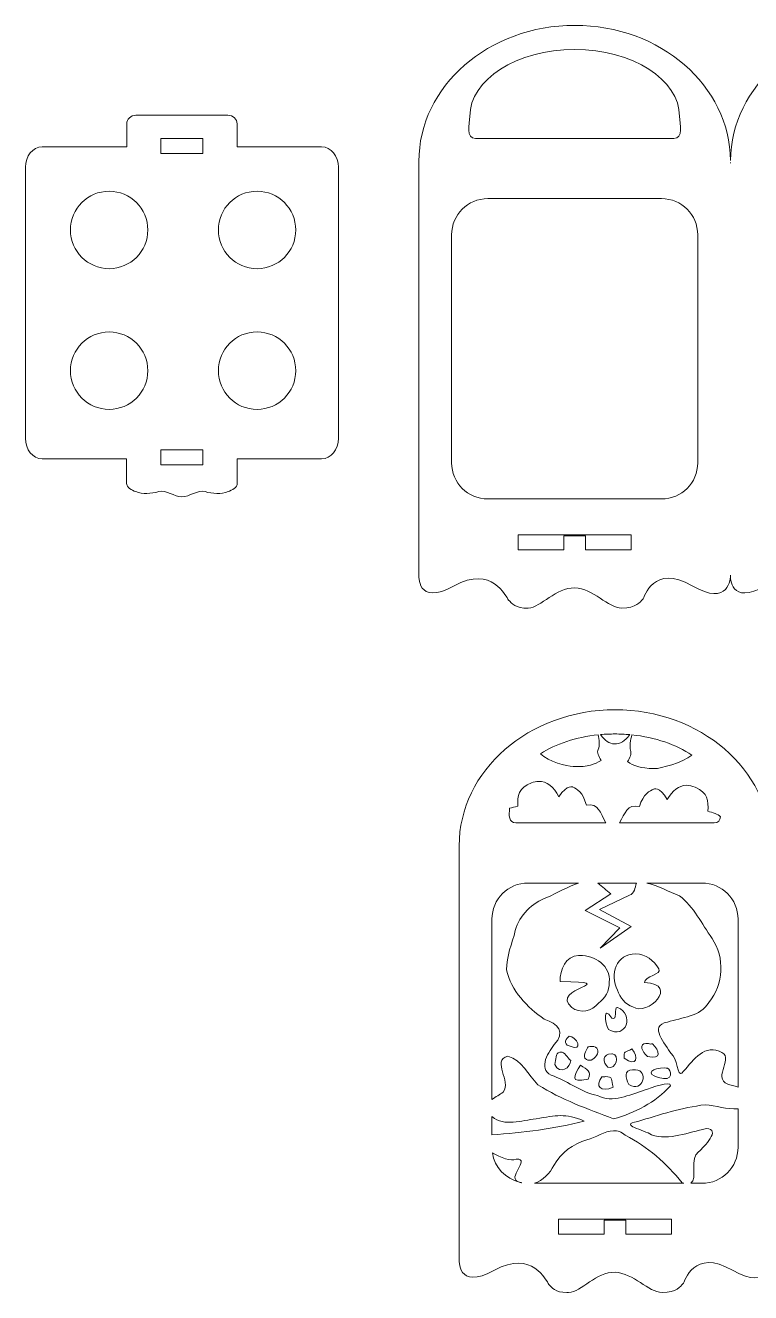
# Model space of a CAD drawing. Header units: millimetres. Extents: x -291 to 198, y -273 to 87.
# Drawn here: x -291.4 to -85, y -273.3 to 87.3 of the extents above; entities that cross this region are included whole.
import ezdxf

# ---------------------------------------------------------------- set-up
doc = ezdxf.new("R2010")
doc.units = ezdxf.units.MM
doc.header["$MEASUREMENT"] = 0
doc.layers.add('layer 1', color=7, linetype='Continuous')

msp = doc.modelspace()

# ---------------------------------------------------------------- linework, layer by layer
at = {"layer": 'layer 1', "lineweight": 9}
for points, knots in [([(-135.1016, 87.2746), (-159.5879, 87.2746), (-179.4373, 69.9472), (-179.4373, 48.5653), (-179.4373, 48.5653), (-179.4373, 48.0968), (-179.4288, 47.6283), (-179.4112, 47.1641), (-179.4112, 47.1641), (-179.4112, 47.1641), (-179.4112, -68.988), (-179.4112, -68.988), (-179.4112, -68.988), (-179.4112, -68.988), (-180.206, -78.1479), (-169.4011, -72.2071), (-169.4011, -72.2071), (-158.5945, -66.2681), (-154.6698, -75.301), (-153.905, -76.238), (-153.905, -76.238), (-153.1388, -77.1749), (-151.8832, -78.6869), (-148.2948, -78.531), (-148.2948, -78.531), (-144.7067, -78.3754), (-140.4293, -72.6248), (-135.1016, -72.7984), (-135.1016, -72.7984), (-129.774, -72.9719), (-125.698, -78.5049), (-121.6601, -78.5229), (-121.6601, -78.5229), (-117.6225, -78.5409), (-116.4125, -76.7562), (-115.7951, -76.0975), (-115.7951, -76.0975), (-115.1792, -75.4389), (-112.8381, -65.8296), (-101.684, -72.2071), (-101.684, -72.2071), (-91.0263, -78.3024), (-90.7839, -69.8964), (-90.7839, -69.1302), (-90.7839, -69.1302), (-90.7687, -69.1302), (-90.7631, -69.1302), (-90.7479, -69.1302), (-90.7479, -69.1302), (-90.7934, -69.8922), (-91.0428, -77.871), (-80.7378, -72.2071), (-80.7378, -72.2071), (-69.933, -66.2681), (-66.0083, -75.301), (-65.2435, -76.238), (-65.2435, -76.238), (-64.4773, -77.1749), (-63.2217, -78.6869), (-59.6333, -78.531), (-59.6333, -78.531), (-56.0448, -78.3754), (-51.7674, -72.6248), (-46.4401, -72.7984), (-46.4401, -72.7984), (-41.1124, -72.9719), (-37.0364, -78.5049), (-32.9985, -78.5229), (-32.9985, -78.5229), (-28.961, -78.5409), (-27.751, -76.7562), (-27.1336, -76.0975), (-27.1336, -76.0975), (-26.5177, -75.4389), (-24.1763, -65.8296), (-13.0225, -72.2071), (-13.0225, -72.2071), (-2.3647, -78.3024), (-2.1224, -69.8964), (-2.1224, -69.1302), (-2.1224, -69.1302), (-2.1058, -69.1302), (-2.092, -69.1302), (-2.0783, -69.1302), (-2.0783, -69.1302), (-2.11, -69.5807), (-2.5909, -78.0544), (7.9318, -72.2692), (7.9318, -72.2692), (18.7384, -66.3298), (22.6631, -75.3631), (23.4279, -76.3), (23.4279, -76.3), (24.1927, -77.237), (25.4483, -78.7487), (29.0364, -78.5931), (29.0364, -78.5931), (32.6248, -78.4375), (36.9037, -72.6869), (42.2313, -72.8605), (42.2313, -72.8605), (47.5586, -73.034), (51.6336, -78.567), (55.6711, -78.585), (55.6711, -78.585), (59.709, -78.6012), (60.9201, -76.8183), (61.536, -76.1596), (61.536, -76.1596), (62.1534, -75.5006), (64.4948, -65.8917), (75.6471, -72.2692), (75.6471, -72.2692), (86.4912, -78.4703), (86.5529, -69.6371), (86.549, -69.1383), (86.549, -69.1383), (86.5628, -69.1383), (86.5614, -69.1383), (86.5751, -69.1383), (86.5751, -69.1383), (86.5367, -69.7267), (86.1564, -77.9853), (96.5852, -72.2512), (96.5852, -72.2512), (107.3918, -66.3122), (111.3151, -75.3451), (112.0813, -76.282), (112.0813, -76.282), (112.8461, -77.219), (114.1013, -78.731), (117.6898, -78.5751), (117.6898, -78.5751), (121.2782, -78.4195), (125.5571, -72.6689), (130.8847, -72.8425), (130.8847, -72.8425), (136.212, -73.016), (140.287, -78.549), (144.3245, -78.567), (144.3245, -78.567), (148.3624, -78.585), (149.5735, -76.8003), (150.1894, -76.1416), (150.1894, -76.1416), (150.8068, -75.483), (153.1468, -65.8737), (164.3005, -72.2512), (164.3005, -72.2512), (175.4543, -78.6301), (175.2024, -69.0321), (175.2024, -69.0321), (175.2024, -69.0321), (175.2024, -69.0321), (175.2024, -68.3184), (175.2024, -68.3184), (175.2024, -68.3184), (186.4913, -62.1159), (175.4229, -68.299), (186.8342, -62.0044), (186.8342, -62.0044), (186.8342, -62.0044), (186.8342, 41.4657), (186.8342, 41.4657), (186.8342, 41.4657), (175.1375, 47.8668), (186.8261, 41.2963), (175.2106, 47.8859), (175.2106, 47.8859), (175.2162, 48.0982), (175.2187, 48.3106), (175.2187, 48.5212), (175.2187, 48.5212), (175.2187, 69.9031), (155.3696, 87.2305), (130.8847, 87.2305), (130.8847, 87.2305), (106.5843, 87.2305), (86.8563, 70.1634), (86.5571, 49.0063), (86.5571, 49.0063), (86.2485, 70.155), (66.5247, 87.2125), (42.2313, 87.2125), (42.2313, 87.2125), (17.7683, 87.2125), (-2.0659, 69.9182), (-2.1044, 48.5653), (-2.1044, 48.5653), (-2.1044, 69.9472), (-21.9538, 87.2746), (-46.4401, 87.2746), (-46.4401, 87.2746), (-70.8311, 87.2746), (-90.6227, 70.0795), (-90.7758, 48.8119), (-90.7758, 48.8119), (-90.9285, 70.0795), (-110.7102, 87.2746), (-135.1016, 87.2746)], [0, 0, 0, 0, 0.01960784, 0.01960784, 0.01960784, 0.01960784, 0.03921569, 0.03921569, 0.03921569, 0.03921569, 0.05882353, 0.05882353, 0.05882353, 0.05882353, 0.07843137, 0.07843137, 0.07843137, 0.07843137, 0.09803922, 0.09803922, 0.09803922, 0.09803922, 0.11764706, 0.11764706, 0.11764706, 0.11764706, 0.1372549, 0.1372549, 0.1372549, 0.1372549, 0.15686275, 0.15686275, 0.15686275, 0.15686275, 0.17647059, 0.17647059, 0.17647059, 0.17647059, 0.19607843, 0.19607843, 0.19607843, 0.19607843, 0.21568627, 0.21568627, 0.21568627, 0.21568627, 0.23529412, 0.23529412, 0.23529412, 0.23529412, 0.25490196, 0.25490196, 0.25490196, 0.25490196, 0.2745098, 0.2745098, 0.2745098, 0.2745098, 0.29411765, 0.29411765, 0.29411765, 0.29411765, 0.31372549, 0.31372549, 0.31372549, 0.31372549, 0.33333333, 0.33333333, 0.33333333, 0.33333333, 0.35294118, 0.35294118, 0.35294118, 0.35294118, 0.37254902, 0.37254902, 0.37254902, 0.37254902, 0.39215686, 0.39215686, 0.39215686, 0.39215686, 0.41176471, 0.41176471, 0.41176471, 0.41176471, 0.43137255, 0.43137255, 0.43137255, 0.43137255, 0.45098039, 0.45098039, 0.45098039, 0.45098039, 0.47058824, 0.47058824, 0.47058824, 0.47058824, 0.49019608, 0.49019608, 0.49019608, 0.49019608, 0.50980392, 0.50980392, 0.50980392, 0.50980392, 0.52941176, 0.52941176, 0.52941176, 0.52941176, 0.54901961, 0.54901961, 0.54901961, 0.54901961, 0.56862745, 0.56862745, 0.56862745, 0.56862745, 0.58823529, 0.58823529, 0.58823529, 0.58823529, 0.60784314, 0.60784314, 0.60784314, 0.60784314, 0.62745098, 0.62745098, 0.62745098, 0.62745098, 0.64705882, 0.64705882, 0.64705882, 0.64705882, 0.66666667, 0.66666667, 0.66666667, 0.66666667, 0.68627451, 0.68627451, 0.68627451, 0.68627451, 0.70588235, 0.70588235, 0.70588235, 0.70588235, 0.7254902, 0.7254902, 0.7254902, 0.7254902, 0.74509804, 0.74509804, 0.74509804, 0.74509804, 0.76470588, 0.76470588, 0.76470588, 0.76470588, 0.78431373, 0.78431373, 0.78431373, 0.78431373, 0.80392157, 0.80392157, 0.80392157, 0.80392157, 0.82352941, 0.82352941, 0.82352941, 0.82352941, 0.84313725, 0.84313725, 0.84313725, 0.84313725, 0.8627451, 0.8627451, 0.8627451, 0.8627451, 0.88235294, 0.88235294, 0.88235294, 0.88235294, 0.90196078, 0.90196078, 0.90196078, 0.90196078, 0.92156863, 0.92156863, 0.92156863, 0.92156863, 0.94117647, 0.94117647, 0.94117647, 0.94117647, 0.96078431, 0.96078431, 0.96078431, 0.96078431, 1, 1, 1, 1]), ([(-135.1016, 80.3855), (-118.6258, 80.3855), (-105.2739, 71.8596), (-105.2739, 61.3454), (-105.2739, 61.3454), (-105.2739, 59.1638), (-104.0339, 55.1097), (-106.9055, 55.1097), (-106.9055, 55.1097), (-106.9055, 55.1097), (-163.3058, 55.1097), (-163.3058, 55.1097), (-163.3058, 55.1097), (-166.1778, 55.1097), (-164.9374, 59.1638), (-164.9374, 61.3454), (-164.9374, 61.3454), (-164.9374, 71.8596), (-151.5774, 80.3855), (-135.1016, 80.3855)], [0, 0, 0, 0, 0.16666667, 0.16666667, 0.16666667, 0.16666667, 0.33333333, 0.33333333, 0.33333333, 0.33333333, 0.5, 0.5, 0.5, 0.5, 0.66666667, 0.66666667, 0.66666667, 0.66666667, 1, 1, 1, 1]), ([(-90.7758, 48.2746), (-90.7744, 48.2097), (-90.7673, 48.1451), (-90.7659, 48.0802), (-90.7659, 48.0802), (-90.7701, 48.0802), (-90.7715, 48.0802), (-90.7758, 48.0802), (-90.7758, 48.0802), (-90.7744, 48.1451), (-90.7758, 48.2097), (-90.7758, 48.2746)], [0, 0, 0, 0, 0.25, 0.25, 0.25, 0.25, 0.5, 0.5, 0.5, 0.5, 1, 1, 1, 1]), ([(-159.8401, 37.964), (-159.8401, 37.964), (-110.3712, 37.964), (-110.3712, 37.964), (-110.3712, 37.964), (-104.6855, 37.964), (-100.1064, 33.3863), (-100.1064, 27.6992), (-100.1064, 27.6992), (-100.1064, 27.6992), (-100.1064, -37.2119), (-100.1064, -37.2119), (-100.1064, -37.2119), (-100.1064, -42.899), (-104.6855, -47.4784), (-110.3712, -47.4784), (-110.3712, -47.4784), (-110.3712, -47.4784), (-159.8401, -47.4784), (-159.8401, -47.4784), (-159.8401, -47.4784), (-165.5273, -47.4784), (-170.1067, -42.899), (-170.1067, -37.2119), (-170.1067, -37.2119), (-170.1067, -37.2119), (-170.1067, 27.6992), (-170.1067, 27.6992), (-170.1067, 27.6992), (-170.1067, 33.3863), (-165.5273, 37.964), (-159.8401, 37.964)], [0, 0, 0, 0, 0.11111111, 0.11111111, 0.11111111, 0.11111111, 0.22222222, 0.22222222, 0.22222222, 0.22222222, 0.33333333, 0.33333333, 0.33333333, 0.33333333, 0.44444444, 0.44444444, 0.44444444, 0.44444444, 0.55555556, 0.55555556, 0.55555556, 0.55555556, 0.66666667, 0.66666667, 0.66666667, 0.66666667, 0.77777778, 0.77777778, 0.77777778, 0.77777778, 1, 1, 1, 1]), ([(-135.278, -57.6829), (-135.278, -57.6829), (-134.9333, -57.6829), (-134.9333, -57.6829), (-134.9333, -57.6829), (-126.1375, -57.6829), (-119.0502, -57.6924), (-119.0502, -57.6991), (-119.0502, -57.6991), (-119.0502, -57.6991), (-119.0502, -61.9243), (-119.0502, -61.9243), (-119.0502, -61.9243), (-119.0502, -61.93), (-125.5036, -61.9409), (-132.0409, -61.9423), (-132.0409, -61.9423), (-132.0409, -61.9423), (-132.0409, -58.0177), (-132.0409, -58.0177), (-132.0409, -58.0177), (-132.0409, -58.0106), (-133.4012, -58.0078), (-135.0935, -58.0078), (-135.0935, -58.0078), (-136.7854, -58.0078), (-138.1443, -58.0106), (-138.1443, -58.0177), (-138.1443, -58.0177), (-138.1443, -58.0177), (-138.1443, -61.9423), (-138.1443, -61.9423), (-138.1443, -61.9423), (-144.7039, -61.9409), (-151.1611, -61.93), (-151.1611, -61.9243), (-151.1611, -61.9243), (-151.1611, -61.9243), (-151.1611, -57.6991), (-151.1611, -57.6991), (-151.1611, -57.6991), (-151.1611, -57.6924), (-144.0756, -57.6829), (-135.278, -57.6829)], [0, 0, 0, 0, 0.08333333, 0.08333333, 0.08333333, 0.08333333, 0.16666667, 0.16666667, 0.16666667, 0.16666667, 0.25, 0.25, 0.25, 0.25, 0.33333333, 0.33333333, 0.33333333, 0.33333333, 0.41666667, 0.41666667, 0.41666667, 0.41666667, 0.5, 0.5, 0.5, 0.5, 0.58333333, 0.58333333, 0.58333333, 0.58333333, 0.66666667, 0.66666667, 0.66666667, 0.66666667, 0.75, 0.75, 0.75, 0.75, 0.83333333, 0.83333333, 0.83333333, 0.83333333, 1, 1, 1, 1]), ([(-34.974, -107.3524), (-59.291, -107.3524), (-79.03, -124.4427), (-79.3016, -145.6189), (-79.3016, -145.6189), (-79.6431, -124.4949), (-99.3546, -107.4667), (-123.6274, -107.4667), (-123.6274, -107.4667), (-148.1137, -107.4667), (-167.9631, -124.7941), (-167.9631, -146.1742), (-167.9631, -146.1742), (-167.9631, -146.1742), (-167.9631, -146.1962), (-167.9631, -146.1962), (-167.9631, -146.1962), (-167.9631, -146.1962), (-167.9631, -146.2182), (-167.9631, -146.2182), (-167.9631, -146.2182), (-167.9631, -146.2182), (-167.9631, -146.2401), (-167.9631, -146.2401), (-167.9631, -146.2401), (-167.9625, -146.687), (-167.9552, -147.1348), (-167.937, -147.5772), (-167.937, -147.5772), (-167.937, -147.5772), (-167.937, -263.7293), (-167.937, -263.7293), (-167.937, -263.7293), (-167.937, -263.7293), (-168.7336, -272.8891), (-157.927, -266.9484), (-157.927, -266.9484), (-147.1203, -261.009), (-143.1957, -270.0419), (-142.4308, -270.9792), (-142.4308, -270.9792), (-141.7045, -271.869), (-140.5355, -273.2768), (-137.3466, -273.2832), (-137.3466, -273.2832), (-137.3466, -273.2832), (-137.2872, -273.2832), (-137.2872, -273.2832), (-137.2872, -273.2832), (-137.1368, -273.2826), (-136.982, -273.2792), (-136.8224, -273.2723), (-136.8224, -273.2723), (-133.2339, -273.1163), (-128.9551, -267.3661), (-123.6274, -267.5396), (-123.6274, -267.5396), (-118.3001, -267.7132), (-114.2252, -273.2462), (-110.1877, -273.2624), (-110.1877, -273.2624), (-106.1498, -273.2804), (-104.9387, -271.496), (-104.3227, -270.837), (-104.3227, -270.837), (-103.7054, -270.1798), (-101.364, -260.5709), (-90.2116, -266.9484), (-90.2116, -266.9484), (-79.0575, -273.3259), (-79.3097, -263.7293), (-79.3097, -263.7293), (-79.3097, -263.7293), (-79.3097, -263.7293), (-79.3097, -263.6051), (-79.3097, -263.6051), (-79.3097, -263.6051), (-79.3097, -263.6051), (-79.2836, -263.615), (-79.2836, -263.615), (-79.2836, -263.615), (-79.2836, -263.615), (-80.0802, -272.7734), (-69.2736, -266.8341), (-69.2736, -266.8341), (-58.4669, -260.8933), (-54.5437, -269.9276), (-53.7774, -270.8649), (-53.7774, -270.8649), (-53.0126, -271.8019), (-51.7574, -273.3135), (-48.169, -273.158), (-48.169, -273.158), (-44.5805, -273.0006), (-40.3017, -267.2514), (-34.974, -267.4253), (-34.974, -267.4253), (-29.6467, -267.5989), (-25.5718, -273.1315), (-21.5343, -273.1481), (-21.5343, -273.1481), (-17.4964, -273.1661), (-16.2853, -271.3814), (-15.6693, -270.7227), (-15.6693, -270.7227), (-15.052, -270.0641), (-12.712, -260.4566), (-1.5582, -266.8341), (-1.5582, -266.8341), (8.201, -272.415), (9.2304, -265.7701), (9.3338, -264.02), (9.3338, -264.02), (9.2996, -265.4078), (9.5832, -272.3187), (19.3538, -266.9484), (19.3538, -266.9484), (30.159, -261.009), (34.0836, -270.0419), (34.8481, -270.9792), (34.8481, -270.9792), (35.5757, -271.869), (36.745, -273.2768), (39.9341, -273.2832), (39.9341, -273.2832), (39.9341, -273.2832), (39.9935, -273.2832), (39.9935, -273.2832), (39.9935, -273.2832), (40.144, -273.2826), (40.2987, -273.2792), (40.4583, -273.2723), (40.4583, -273.2723), (44.0468, -273.1163), (48.3242, -267.3661), (53.6515, -267.5396), (53.6515, -267.5396), (58.9792, -267.7132), (63.0555, -273.2462), (67.0931, -273.2624), (67.0931, -273.2624), (71.1306, -273.2804), (72.3406, -271.496), (72.958, -270.837), (72.958, -270.837), (73.5739, -270.1798), (75.9153, -260.5709), (87.0691, -266.9484), (87.0691, -266.9484), (96.4865, -272.3339), (97.771, -266.3462), (97.9431, -264.3466), (97.9431, -264.3466), (97.9953, -266.2883), (98.8773, -271.937), (107.9532, -266.9484), (107.9532, -266.9484), (118.7598, -261.009), (122.6831, -270.0419), (123.4493, -270.9792), (123.4493, -270.9792), (124.1756, -271.869), (125.3445, -273.2768), (128.5336, -273.2832), (128.5336, -273.2832), (128.5336, -273.2832), (128.593, -273.2832), (128.593, -273.2832), (128.593, -273.2832), (128.7435, -273.2826), (128.8982, -273.2792), (129.0578, -273.2723), (129.0578, -273.2723), (132.6462, -273.1163), (136.9251, -267.3661), (142.2527, -267.5396), (142.2527, -267.5396), (147.58, -267.7132), (151.6549, -273.2462), (155.6925, -273.2624), (155.6925, -273.2624), (159.7304, -273.2804), (160.9415, -271.496), (161.5574, -270.837), (161.5574, -270.837), (162.1748, -270.1798), (164.5148, -260.5709), (175.6685, -266.9484), (175.6685, -266.9484), (186.8223, -273.3259), (186.5704, -263.7293), (186.5704, -263.7293), (186.5704, -263.7293), (186.5704, -263.7293), (186.5704, -263.5448), (186.5704, -263.5448), (186.5704, -263.5448), (186.5704, -263.5448), (197.5407, -255.2446), (197.5407, -255.2446), (197.5407, -255.2446), (197.5407, -255.2446), (197.5407, -153.3719), (197.5407, -153.3719), (197.5407, -153.3719), (197.5407, -153.3719), (186.5785, -146.4568), (186.5785, -146.4568), (186.5785, -146.4568), (186.5785, -146.3633), (186.5866, -146.2694), (186.5866, -146.1742), (186.5866, -146.1742), (186.5866, -124.7941), (166.7376, -107.4667), (142.2527, -107.4667), (142.2527, -107.4667), (118.3009, -107.4667), (98.7933, -124.0473), (97.9512, -144.7811), (97.9512, -144.7811), (97.1109, -124.0473), (77.6034, -107.4667), (53.6515, -107.4667), (53.6515, -107.4667), (29.609, -107.4667), (10.0436, -124.1739), (9.3437, -145.0195), (9.3437, -145.0195), (8.7097, -124.1217), (-10.8874, -107.3524), (-34.974, -107.3524)], [0, 0, 0, 0, 0.01694915, 0.01694915, 0.01694915, 0.01694915, 0.03389831, 0.03389831, 0.03389831, 0.03389831, 0.05084746, 0.05084746, 0.05084746, 0.05084746, 0.06779661, 0.06779661, 0.06779661, 0.06779661, 0.08474576, 0.08474576, 0.08474576, 0.08474576, 0.10169492, 0.10169492, 0.10169492, 0.10169492, 0.11864407, 0.11864407, 0.11864407, 0.11864407, 0.13559322, 0.13559322, 0.13559322, 0.13559322, 0.15254237, 0.15254237, 0.15254237, 0.15254237, 0.16949153, 0.16949153, 0.16949153, 0.16949153, 0.18644068, 0.18644068, 0.18644068, 0.18644068, 0.20338983, 0.20338983, 0.20338983, 0.20338983, 0.22033898, 0.22033898, 0.22033898, 0.22033898, 0.23728814, 0.23728814, 0.23728814, 0.23728814, 0.25423729, 0.25423729, 0.25423729, 0.25423729, 0.27118644, 0.27118644, 0.27118644, 0.27118644, 0.28813559, 0.28813559, 0.28813559, 0.28813559, 0.30508475, 0.30508475, 0.30508475, 0.30508475, 0.3220339, 0.3220339, 0.3220339, 0.3220339, 0.33898305, 0.33898305, 0.33898305, 0.33898305, 0.3559322, 0.3559322, 0.3559322, 0.3559322, 0.37288136, 0.37288136, 0.37288136, 0.37288136, 0.38983051, 0.38983051, 0.38983051, 0.38983051, 0.40677966, 0.40677966, 0.40677966, 0.40677966, 0.42372881, 0.42372881, 0.42372881, 0.42372881, 0.44067797, 0.44067797, 0.44067797, 0.44067797, 0.45762712, 0.45762712, 0.45762712, 0.45762712, 0.47457627, 0.47457627, 0.47457627, 0.47457627, 0.49152542, 0.49152542, 0.49152542, 0.49152542, 0.50847458, 0.50847458, 0.50847458, 0.50847458, 0.52542373, 0.52542373, 0.52542373, 0.52542373, 0.54237288, 0.54237288, 0.54237288, 0.54237288, 0.55932203, 0.55932203, 0.55932203, 0.55932203, 0.57627119, 0.57627119, 0.57627119, 0.57627119, 0.59322034, 0.59322034, 0.59322034, 0.59322034, 0.61016949, 0.61016949, 0.61016949, 0.61016949, 0.62711864, 0.62711864, 0.62711864, 0.62711864, 0.6440678, 0.6440678, 0.6440678, 0.6440678, 0.66101695, 0.66101695, 0.66101695, 0.66101695, 0.6779661, 0.6779661, 0.6779661, 0.6779661, 0.69491525, 0.69491525, 0.69491525, 0.69491525, 0.71186441, 0.71186441, 0.71186441, 0.71186441, 0.72881356, 0.72881356, 0.72881356, 0.72881356, 0.74576271, 0.74576271, 0.74576271, 0.74576271, 0.76271186, 0.76271186, 0.76271186, 0.76271186, 0.77966102, 0.77966102, 0.77966102, 0.77966102, 0.79661017, 0.79661017, 0.79661017, 0.79661017, 0.81355932, 0.81355932, 0.81355932, 0.81355932, 0.83050847, 0.83050847, 0.83050847, 0.83050847, 0.84745763, 0.84745763, 0.84745763, 0.84745763, 0.86440678, 0.86440678, 0.86440678, 0.86440678, 0.88135593, 0.88135593, 0.88135593, 0.88135593, 0.89830508, 0.89830508, 0.89830508, 0.89830508, 0.91525424, 0.91525424, 0.91525424, 0.91525424, 0.93220339, 0.93220339, 0.93220339, 0.93220339, 0.94915254, 0.94915254, 0.94915254, 0.94915254, 0.96610169, 0.96610169, 0.96610169, 0.96610169, 1, 1, 1, 1]), ([(-128.4079, -114.6006), (-128.1201, -115.9235), (-127.8897, -117.657), (-128.4439, -118.7997), (-128.4439, -118.7997), (-128.8157, -119.5684), (-128.324, -120.7618), (-127.5341, -121.8946), (-127.5341, -121.8946), (-129.589, -123.0013), (-131.0908, -123.7894), (-135.5517, -123.6144), (-135.5517, -123.6144), (-137.2948, -123.547), (-142.6196, -122.2502), (-144.8121, -119.9903), (-144.8121, -119.9903), (-140.4673, -117.1942), (-134.7759, -115.2567), (-128.4079, -114.6006)], [0, 0, 0, 0, 0.16666667, 0.16666667, 0.16666667, 0.16666667, 0.33333333, 0.33333333, 0.33333333, 0.33333333, 0.5, 0.5, 0.5, 0.5, 0.66666667, 0.66666667, 0.66666667, 0.66666667, 1, 1, 1, 1]), ([(-123.6274, -114.354), (-122.2054, -114.354), (-120.808, -114.4256), (-119.4382, -114.5484), (-119.4382, -114.5484), (-120.8825, -116.5162), (-122.1186, -117.161), (-123.7696, -117.1681), (-123.7696, -117.1681), (-125.2675, -117.1734), (-126.571, -116.2145), (-127.7465, -114.5403), (-127.7465, -114.5403), (-126.3989, -114.4203), (-125.0262, -114.354), (-123.6274, -114.354)], [0, 0, 0, 0, 0.2, 0.2, 0.2, 0.2, 0.4, 0.4, 0.4, 0.4, 0.6, 0.6, 0.6, 0.6, 1, 1, 1, 1]), ([(-118.8568, -114.6006), (-112.1622, -115.2885), (-106.2104, -117.3914), (-101.7912, -120.4214), (-101.7912, -120.4214), (-104.4575, -122.4679), (-110.7458, -124.236), (-112.4006, -124.2138), (-112.4006, -124.2138), (-116.6999, -124.1573), (-118.2172, -123.3636), (-120.1095, -122.2213), (-120.1095, -122.2213), (-119.3183, -121.1435), (-118.8388, -119.9515), (-119.2096, -119.0022), (-119.2096, -119.0022), (-119.5941, -118.0155), (-119.175, -115.9609), (-118.8568, -114.6006)], [0, 0, 0, 0, 0.16666667, 0.16666667, 0.16666667, 0.16666667, 0.33333333, 0.33333333, 0.33333333, 0.33333333, 0.5, 0.5, 0.5, 0.5, 0.66666667, 0.66666667, 0.66666667, 0.66666667, 1, 1, 1, 1]), ([(-145.3854, -127.8657), (-143.0715, -127.8079), (-141.0293, -129.2934), (-139.6266, -132.2314), (-139.6266, -132.2314), (-137.1032, -128.4817), (-135.5958, -129.4793), (-135.5958, -129.4793), (-135.5958, -129.4793), (-134.5374, -129.9051), (-132.7062, -130.9857), (-131.7854, -134.6306), (-131.7854, -134.6306), (-128.3032, -134.0393), (-127.7962, -136.743), (-126.2733, -139.6316), (-126.2733, -139.6316), (-126.2733, -139.6316), (-151.8317, -139.6316), (-151.8317, -139.6316), (-151.8317, -139.6316), (-153.9099, -139.6316), (-153.8312, -137.5121), (-153.6315, -135.5125), (-153.6315, -135.5125), (-152.9397, -135.2532), (-152.1365, -135.1143), (-151.2683, -134.9474), (-151.2683, -134.9474), (-151.4362, -131.8221), (-151.0379, -129.6737), (-147.3877, -128.2806), (-147.3877, -128.2806), (-146.7055, -128.0199), (-146.0331, -127.8823), (-145.3854, -127.8657)], [0, 0, 0, 0, 0.1, 0.1, 0.1, 0.1, 0.2, 0.2, 0.2, 0.2, 0.3, 0.3, 0.3, 0.3, 0.4, 0.4, 0.4, 0.4, 0.5, 0.5, 0.5, 0.5, 0.6, 0.6, 0.6, 0.6, 0.7, 0.7, 0.7, 0.7, 0.8, 0.8, 0.8, 0.8, 1, 1, 1, 1]), ([(-103.3346, -128.9682), (-102.5147, -128.9449), (-101.6628, -129.1266), (-100.8031, -129.5054), (-100.8031, -129.5054), (-97.2255, -131.0891), (-96.9377, -133.2551), (-97.2573, -136.3684), (-97.2573, -136.3684), (-95.7513, -136.7374), (-94.4337, -137.0185), (-93.6071, -137.982), (-93.6071, -137.982), (-93.7683, -138.9412), (-94.2506, -139.6316), (-95.4313, -139.6316), (-95.4313, -139.6316), (-95.4313, -139.6316), (-122.3927, -139.6316), (-122.3927, -139.6316), (-122.3927, -139.6316), (-120.7721, -136.8616), (-120.1148, -134.2626), (-116.7042, -135.0275), (-116.7042, -135.0275), (-115.6088, -131.4362), (-113.7165, -130.4495), (-112.6391, -130.0787), (-112.6391, -130.0787), (-112.6391, -130.0787), (-111.0872, -129.1569), (-108.7487, -133.0332), (-108.7487, -133.0332), (-107.3295, -130.4026), (-105.4276, -129.0288), (-103.3346, -128.9682)], [0, 0, 0, 0, 0.1, 0.1, 0.1, 0.1, 0.2, 0.2, 0.2, 0.2, 0.3, 0.3, 0.3, 0.3, 0.4, 0.4, 0.4, 0.4, 0.5, 0.5, 0.5, 0.5, 0.6, 0.6, 0.6, 0.6, 0.7, 0.7, 0.7, 0.7, 0.8, 0.8, 0.8, 0.8, 1, 1, 1, 1]), ([(-148.366, -156.7755), (-148.366, -156.7755), (-134.0263, -156.7755), (-134.0263, -156.7755), (-134.0263, -156.7755), (-137.1321, -157.7982), (-140.0425, -159.6087), (-143.0401, -160.8684), (-143.0401, -160.8684), (-147.2568, -162.5152), (-150.8287, -165.8154), (-152.0179, -170.2791), (-152.0179, -170.2791), (-152.8321, -173.9914), (-154.6112, -177.6046), (-154.4775, -181.452), (-154.4775, -181.452), (-153.2237, -187.4051), (-148.6112, -192.1471), (-143.7619, -195.537), (-143.7619, -195.537), (-139.9229, -196.7001), (-137.5607, -199.2535), (-140.9495, -202.7428), (-140.9495, -202.7428), (-142.9477, -205.3954), (-145.8496, -210.2379), (-140.9675, -211.7305), (-140.9675, -211.7305), (-136.7755, -213.4267), (-133.1249, -216.3152), (-128.6104, -217.2688), (-128.6104, -217.2688), (-124.2092, -219.4419), (-119.5472, -217.0522), (-115.3111, -215.6813), (-115.3111, -215.6813), (-113.3888, -215.0844), (-107.66, -212.8534), (-107.8766, -214.4808), (-107.8766, -214.4808), (-112.1844, -219.183), (-117.9488, -222.2447), (-124.0603, -223.8735), (-124.0603, -223.8735), (-131.379, -221.0294), (-138.9292, -218.4495), (-145.5617, -214.1721), (-145.5617, -214.1721), (-148.2573, -211.3527), (-150.156, -207.1663), (-154.1346, -206.006), (-154.1346, -206.006), (-158.835, -207.4612), (-153.0061, -213.0725), (-155.4215, -216.2627), (-155.4215, -216.2627), (-156.3462, -216.9781), (-157.6197, -217.6202), (-158.6325, -218.3451), (-158.6325, -218.3451), (-158.6325, -218.3451), (-158.6325, -167.0421), (-158.6325, -167.0421), (-158.6325, -167.0421), (-158.6325, -161.3549), (-154.0531, -156.7755), (-148.366, -156.7755)], [0, 0, 0, 0, 0.05555556, 0.05555556, 0.05555556, 0.05555556, 0.11111111, 0.11111111, 0.11111111, 0.11111111, 0.16666667, 0.16666667, 0.16666667, 0.16666667, 0.22222222, 0.22222222, 0.22222222, 0.22222222, 0.27777778, 0.27777778, 0.27777778, 0.27777778, 0.33333333, 0.33333333, 0.33333333, 0.33333333, 0.38888889, 0.38888889, 0.38888889, 0.38888889, 0.44444444, 0.44444444, 0.44444444, 0.44444444, 0.5, 0.5, 0.5, 0.5, 0.55555556, 0.55555556, 0.55555556, 0.55555556, 0.61111111, 0.61111111, 0.61111111, 0.61111111, 0.66666667, 0.66666667, 0.66666667, 0.66666667, 0.72222222, 0.72222222, 0.72222222, 0.72222222, 0.77777778, 0.77777778, 0.77777778, 0.77777778, 0.83333333, 0.83333333, 0.83333333, 0.83333333, 0.88888889, 0.88888889, 0.88888889, 0.88888889, 1, 1, 1, 1]), ([(-128.47, -156.7755), (-128.47, -156.7755), (-117.542, -156.7755), (-117.542, -156.7755), (-117.542, -156.7755), (-118.0257, -158.0766), (-117.9625, -159.8542), (-119.5264, -160.1971), (-119.5264, -160.1971), (-119.5264, -160.1971), (-128.0731, -164.2819), (-128.0731, -164.2819), (-128.0731, -164.2819), (-128.0731, -164.2819), (-118.9891, -169.1047), (-118.9891, -169.1047), (-118.9891, -169.1047), (-118.9891, -169.1047), (-127.8347, -175.3323), (-127.8347, -175.3323), (-127.8347, -175.3323), (-127.8347, -175.3323), (-122.2865, -169.4755), (-122.2865, -169.4755), (-122.2865, -169.4755), (-122.2865, -169.4755), (-132.1301, -164.5546), (-132.1301, -164.5546), (-132.1301, -164.5546), (-132.1301, -164.5546), (-124.854, -159.8542), (-124.854, -159.8542), (-124.854, -159.8542), (-126.0598, -158.8287), (-127.2642, -157.8007), (-128.47, -156.7755)], [0, 0, 0, 0, 0.1, 0.1, 0.1, 0.1, 0.2, 0.2, 0.2, 0.2, 0.3, 0.3, 0.3, 0.3, 0.4, 0.4, 0.4, 0.4, 0.5, 0.5, 0.5, 0.5, 0.6, 0.6, 0.6, 0.6, 0.7, 0.7, 0.7, 0.7, 0.8, 0.8, 0.8, 0.8, 1, 1, 1, 1]), ([(-114.5353, -156.7755), (-114.5353, -156.7755), (-98.8988, -156.7755), (-98.8988, -156.7755), (-98.8988, -156.7755), (-93.2113, -156.7755), (-88.6322, -161.3549), (-88.6322, -167.0421), (-88.6322, -167.0421), (-88.6322, -167.0421), (-88.6322, -214.8255), (-88.6322, -214.8255), (-88.6322, -214.8255), (-89.7456, -214.5016), (-90.8096, -214.2494), (-91.5345, -214.0236), (-91.5345, -214.0236), (-96.2706, -212.072), (-88.9575, -206.079), (-94.0382, -204.6471), (-94.0382, -204.6471), (-98.7443, -202.722), (-101.9122, -207.9766), (-104.6215, -210.8828), (-104.6215, -210.8828), (-105.7998, -211.9852), (-105.9212, -206.484), (-107.6903, -205.2743), (-107.6903, -205.2743), (-109.2034, -202.7015), (-114.3035, -197.2748), (-108.7046, -196.3748), (-108.7046, -196.3748), (-104.6134, -194.9295), (-99.392, -194.8713), (-96.9045, -190.7223), (-96.9045, -190.7223), (-92.7125, -185.6274), (-92.342, -177.9891), (-96.0145, -172.5101), (-96.0145, -172.5101), (-98.9302, -168.3731), (-101.2218, -163.5584), (-105.301, -160.4176), (-105.301, -160.4176), (-108.3479, -159.2534), (-111.3367, -157.5626), (-114.5353, -156.7755)], [0, 0, 0, 0, 0.07692308, 0.07692308, 0.07692308, 0.07692308, 0.15384615, 0.15384615, 0.15384615, 0.15384615, 0.23076923, 0.23076923, 0.23076923, 0.23076923, 0.30769231, 0.30769231, 0.30769231, 0.30769231, 0.38461538, 0.38461538, 0.38461538, 0.38461538, 0.46153846, 0.46153846, 0.46153846, 0.46153846, 0.53846154, 0.53846154, 0.53846154, 0.53846154, 0.61538462, 0.61538462, 0.61538462, 0.61538462, 0.69230769, 0.69230769, 0.69230769, 0.69230769, 0.76923077, 0.76923077, 0.76923077, 0.76923077, 0.84615385, 0.84615385, 0.84615385, 0.84615385, 1, 1, 1, 1]), ([(-134.0002, -177.3509), (-133.8802, -177.3456), (-133.7532, -177.3495), (-133.6294, -177.3509), (-133.6294, -177.3509), (-129.4843, -177.3111), (-124.6706, -180.3277), (-125.277, -185.0076), (-125.277, -185.0076), (-125.1571, -187.5155), (-126.4634, -189.5203), (-128.3458, -190.995), (-128.3458, -190.995), (-130.0258, -193.2069), (-133.7313, -194.0239), (-135.9224, -192.1856), (-135.9224, -192.1856), (-142.7173, -186.544), (-120.5752, -185.1067), (-139.2558, -184.7773), (-139.2558, -184.7773), (-139.3359, -181.4908), (-137.6987, -177.5248), (-134.0002, -177.3509)], [0, 0, 0, 0, 0.14285714, 0.14285714, 0.14285714, 0.14285714, 0.28571429, 0.28571429, 0.28571429, 0.28571429, 0.42857143, 0.42857143, 0.42857143, 0.42857143, 0.57142857, 0.57142857, 0.57142857, 0.57142857, 0.71428571, 0.71428571, 0.71428571, 0.71428571, 1, 1, 1, 1]), ([(-117.7283, -176.9459), (-114.8796, -176.9597), (-112.588, -178.7814), (-111.1299, -181.1613), (-111.1299, -181.1613), (-110.164, -182.7407), (-115.3552, -183.3633), (-115.2049, -185.0679), (-115.2049, -185.0679), (-105.0308, -185.5696), (-114.5434, -194.8565), (-118.522, -192.0272), (-118.522, -192.0272), (-120.819, -191.2264), (-122.1528, -189.4046), (-122.9318, -187.2125), (-122.9318, -187.2125), (-125.1793, -182.8066), (-123.3671, -176.881), (-117.7283, -176.9459)], [0, 0, 0, 0, 0.16666667, 0.16666667, 0.16666667, 0.16666667, 0.33333333, 0.33333333, 0.33333333, 0.33333333, 0.5, 0.5, 0.5, 0.5, 0.66666667, 0.66666667, 0.66666667, 0.66666667, 1, 1, 1, 1]), ([(-123.0362, -192.1595), (-123.0073, -192.1609), (-122.9744, -192.1676), (-122.9399, -192.1775), (-122.9399, -192.1775), (-117.9763, -194.0888), (-120.5131, -201.4104), (-125.5155, -198.4132), (-125.5155, -198.4132), (-126.5544, -196.7234), (-127.1111, -191.2017), (-124.5535, -195.2022), (-124.5535, -195.2022), (-122.8171, -196.2055), (-123.9583, -192.1249), (-123.0362, -192.1595)], [0, 0, 0, 0, 0.2, 0.2, 0.2, 0.2, 0.4, 0.4, 0.4, 0.4, 0.6, 0.6, 0.6, 0.6, 1, 1, 1, 1]), ([(-136.6721, -200.3796), (-134.6891, -200.2197), (-132.1908, -205.0592), (-136.628, -203.0875), (-136.628, -203.0875), (-138.5711, -202.722), (-137.4948, -200.7817), (-136.6721, -200.3796)], [0, 0, 0, 0, 0.33333333, 0.33333333, 0.33333333, 0.33333333, 1, 1, 1, 1]), ([(-139.0876, -204.8676), (-137.8751, -204.7769), (-137.2782, -206.4223), (-136.1951, -207.3109), (-136.1951, -207.3109), (-136.2449, -209.1838), (-139.3151, -211.5841), (-140.7813, -208.4134), (-140.7813, -208.4134), (-140.3265, -206.9652), (-140.722, -205.2687), (-139.3359, -204.9117), (-139.3359, -204.9117), (-139.2488, -204.8898), (-139.1691, -204.8747), (-139.0876, -204.8676)], [0, 0, 0, 0, 0.2, 0.2, 0.2, 0.2, 0.4, 0.4, 0.4, 0.4, 0.6, 0.6, 0.6, 0.6, 1, 1, 1, 1]), ([(-130.3401, -203.2801), (-126.195, -203.1919), (-129.957, -209.1038), (-132.2183, -206.6054), (-132.2183, -206.6054), (-132.7845, -205.4726), (-131.5678, -204.107), (-131.2742, -203.3863), (-131.2742, -203.3863), (-130.9243, -203.3231), (-130.6156, -203.2872), (-130.3401, -203.2801)], [0, 0, 0, 0, 0.25, 0.25, 0.25, 0.25, 0.5, 0.5, 0.5, 0.5, 1, 1, 1, 1]), ([(-124.5796, -205.3527), (-124.4942, -205.3527), (-124.406, -205.3583), (-124.315, -205.3625), (-124.315, -205.3625), (-122.1267, -205.7799), (-123.3311, -209.9857), (-125.6919, -209.163), (-125.6919, -209.163), (-127.2145, -207.7643), (-127.2282, -205.3886), (-124.5796, -205.3527)], [0, 0, 0, 0, 0.25, 0.25, 0.25, 0.25, 0.5, 0.5, 0.5, 0.5, 1, 1, 1, 1]), ([(-118.8388, -203.9857), (-116.7691, -206.3203), (-117.4842, -209.2872), (-120.9915, -206.5712), (-120.9915, -206.5712), (-121.2973, -204.5399), (-120.6179, -204.9244), (-118.8388, -203.9857)], [0, 0, 0, 0, 0.33333333, 0.33333333, 0.33333333, 0.33333333, 1, 1, 1, 1]), ([(-114.862, -202.39), (-114.7971, -202.3858), (-114.7283, -202.3886), (-114.6577, -202.39), (-114.6577, -202.39), (-114.3367, -202.3957), (-113.9522, -202.4549), (-113.495, -202.5745), (-113.495, -202.5745), (-113.321, -202.565), (-113.1475, -202.5513), (-112.9739, -202.5403), (-112.9739, -202.5403), (-110.9303, -204.3839), (-110.193, -207.2132), (-114.4111, -206.0942), (-114.4111, -206.0942), (-115.9408, -204.8898), (-116.8502, -202.5029), (-114.862, -202.39)], [0, 0, 0, 0, 0.16666667, 0.16666667, 0.16666667, 0.16666667, 0.33333333, 0.33333333, 0.33333333, 0.33333333, 0.5, 0.5, 0.5, 0.5, 0.66666667, 0.66666667, 0.66666667, 0.66666667, 1, 1, 1, 1]), ([(-133.4791, -208.5816), (-131.4023, -209.9804), (-130.2572, -210.1938), (-131.3102, -212.5945), (-131.3102, -212.5945), (-136.7906, -213.7188), (-135.2278, -211.6519), (-133.4791, -208.5816)], [0, 0, 0, 0, 0.33333333, 0.33333333, 0.33333333, 0.33333333, 1, 1, 1, 1]), ([(-126.3174, -211.8628), (-124.2243, -211.8198), (-124.6046, -212.7956), (-124.2007, -214.8434), (-124.2007, -214.8434), (-127.6431, -216.4652), (-129.5118, -214.6021), (-127.3757, -211.9411), (-127.3757, -211.9411), (-126.9665, -211.8942), (-126.6165, -211.8681), (-126.3174, -211.8628)], [0, 0, 0, 0, 0.25, 0.25, 0.25, 0.25, 0.5, 0.5, 0.5, 0.5, 1, 1, 1, 1]), ([(-118.6445, -209.8947), (-118.3827, -209.888), (-118.0864, -209.906), (-117.7544, -209.9487), (-117.7544, -209.9487), (-114.0171, -209.9377), (-115.5633, -216.7657), (-119.7127, -214.0839), (-119.7127, -214.0839), (-120.6288, -212.228), (-121.1841, -209.9691), (-118.6445, -209.8947)], [0, 0, 0, 0, 0.25, 0.25, 0.25, 0.25, 0.5, 0.5, 0.5, 0.5, 1, 1, 1, 1]), ([(-109.4461, -209.4015), (-109.2048, -209.4043), (-108.9596, -209.4086), (-108.7046, -209.4276), (-108.7046, -209.4276), (-107.6325, -209.713), (-106.6528, -213.6913), (-111.3603, -212.0734), (-111.3603, -212.0734), (-115.0602, -211.0469), (-113.0579, -209.3574), (-109.4461, -209.4015)], [0, 0, 0, 0, 0.25, 0.25, 0.25, 0.25, 0.5, 0.5, 0.5, 0.5, 1, 1, 1, 1]), ([(-98.007, -219.8525), (-94.9424, -220.1693), (-91.7384, -221.1769), (-88.6322, -221.0432), (-88.6322, -221.0432), (-88.6322, -221.0432), (-88.6322, -231.9532), (-88.6322, -231.9532), (-88.6322, -231.9532), (-88.6322, -237.6403), (-93.2113, -242.2179), (-98.8988, -242.2179), (-98.8988, -242.2179), (-98.8988, -242.2179), (-102.0558, -242.2179), (-102.0558, -242.2179), (-102.0558, -242.2179), (-100.0838, -240.9984), (-102.4181, -234.9281), (-99.859, -233.2581), (-99.859, -233.2581), (-98.3403, -231.8854), (-93.2653, -226.7373), (-97.6722, -226.6516), (-97.6722, -226.6516), (-102.7543, -227.7085), (-108.108, -230.0898), (-113.2907, -228.4155), (-113.2907, -228.4155), (-115.1968, -227.0086), (-122.8351, -225.5908), (-117.1811, -224.6411), (-117.1811, -224.6411), (-110.8971, -222.6804), (-104.5499, -220.6862), (-98.007, -219.8525)], [0, 0, 0, 0, 0.1, 0.1, 0.1, 0.1, 0.2, 0.2, 0.2, 0.2, 0.3, 0.3, 0.3, 0.3, 0.4, 0.4, 0.4, 0.4, 0.5, 0.5, 0.5, 0.5, 0.6, 0.6, 0.6, 0.6, 0.7, 0.7, 0.7, 0.7, 0.8, 0.8, 0.8, 0.8, 1, 1, 1, 1]), ([(-139.1317, -222.9573), (-137.1321, -222.945), (-135.1657, -223.3405), (-132.3587, -224.4909), (-132.3587, -224.4909), (-140.9439, -226.8061), (-149.8018, -227.6757), (-158.6325, -228.4596), (-158.6325, -228.4596), (-158.6325, -228.4596), (-158.6325, -223.2219), (-158.6325, -223.2219), (-158.6325, -223.2219), (-155.1375, -226.2219), (-150.1891, -224.258), (-146.1089, -223.8735), (-146.1089, -223.8735), (-143.1625, -223.387), (-141.1326, -222.9697), (-139.1317, -222.9573)], [0, 0, 0, 0, 0.16666667, 0.16666667, 0.16666667, 0.16666667, 0.33333333, 0.33333333, 0.33333333, 0.33333333, 0.5, 0.5, 0.5, 0.5, 0.66666667, 0.66666667, 0.66666667, 0.66666667, 1, 1, 1, 1]), ([(-124.0342, -227.2528), (-122.8944, -227.2168), (-121.7768, -227.5501), (-120.699, -228.5217), (-120.699, -228.5217), (-114.4002, -231.7835), (-108.9431, -236.5005), (-104.5513, -242.0514), (-104.5513, -242.0514), (-104.3831, -242.116), (-104.2275, -242.1714), (-104.0744, -242.2179), (-104.0744, -242.2179), (-104.0744, -242.2179), (-146.5058, -242.2179), (-146.5058, -242.2179), (-146.5058, -242.2179), (-144.1436, -241.4891), (-142.1843, -239.2871), (-140.9936, -237.1125), (-140.9936, -237.1125), (-139.078, -233.3833), (-135.5612, -231.0561), (-131.6351, -229.8626), (-131.6351, -229.8626), (-129.1438, -229.1817), (-126.5393, -227.3297), (-124.0342, -227.2528)], [0, 0, 0, 0, 0.125, 0.125, 0.125, 0.125, 0.25, 0.25, 0.25, 0.25, 0.375, 0.375, 0.375, 0.375, 0.5, 0.5, 0.5, 0.5, 0.625, 0.625, 0.625, 0.625, 0.75, 0.75, 0.75, 0.75, 1, 1, 1, 1]), ([(-158.5182, -233.5227), (-156.1782, -234.9684), (-153.2706, -235.9907), (-151.7435, -235.3666), (-151.7435, -235.3666), (-147.2635, -235.0894), (-155.0095, -240.8636), (-150.7832, -241.9273), (-150.7832, -241.9273), (-154.8014, -240.9656), (-157.8882, -237.6622), (-158.5182, -233.5227)], [0, 0, 0, 0, 0.25, 0.25, 0.25, 0.25, 0.5, 0.5, 0.5, 0.5, 1, 1, 1, 1]), ([(-150.7031, -241.9452), (-150.5779, -241.9742), (-150.4428, -242.0045), (-150.2981, -242.0253), (-150.2981, -242.0253), (-150.2802, -242.032), (-150.2622, -242.0349), (-150.2442, -242.0416), (-150.2442, -242.0416), (-150.3987, -242.014), (-150.5514, -241.9798), (-150.7031, -241.9452)], [0, 0, 0, 0, 0.25, 0.25, 0.25, 0.25, 0.5, 0.5, 0.5, 0.5, 1, 1, 1, 1]), ([(-139.6608, -252.4404), (-139.6608, -252.4404), (-107.5859, -252.4404), (-107.5859, -252.4404), (-107.5859, -252.4404), (-107.5859, -252.4404), (-107.5859, -256.6557), (-107.5859, -256.6557), (-107.5859, -256.6557), (-107.5859, -256.6557), (-120.5586, -256.6557), (-120.5586, -256.6557), (-120.5586, -256.6557), (-120.5586, -256.6557), (-120.5586, -252.723), (-120.5586, -252.723), (-120.5586, -252.723), (-120.5586, -252.723), (-126.6963, -252.723), (-126.6963, -252.723), (-126.6963, -252.723), (-126.6963, -252.723), (-126.6963, -256.6557), (-126.6963, -256.6557), (-126.6963, -256.6557), (-126.6963, -256.6557), (-139.6608, -256.6557), (-139.6608, -256.6557), (-139.6608, -256.6557), (-139.6608, -256.6557), (-139.6608, -252.4404), (-139.6608, -252.4404)], [0, 0, 0, 0, 0.11111111, 0.11111111, 0.11111111, 0.11111111, 0.22222222, 0.22222222, 0.22222222, 0.22222222, 0.33333333, 0.33333333, 0.33333333, 0.33333333, 0.44444444, 0.44444444, 0.44444444, 0.44444444, 0.55555556, 0.55555556, 0.55555556, 0.55555556, 0.66666667, 0.66666667, 0.66666667, 0.66666667, 0.77777778, 0.77777778, 0.77777778, 0.77777778, 1, 1, 1, 1])]:
    msp.add_open_spline(points, degree=3, knots=knots, dxfattribs=at)
at = {"layer": 'layer 1', "lineweight": 15}
for points, knots in [([(-259.9575, 61.6855), (-261.4, 61.6855), (-262.5592, 60.601), (-262.5592, 59.2601), (-262.5592, 59.2601), (-262.5592, 59.2601), (-262.5592, 52.6896), (-262.5592, 52.6896), (-262.5592, 52.6896), (-262.5592, 52.6896), (-286.6084, 52.6896), (-286.6084, 52.6896), (-286.6084, 52.6896), (-289.2627, 52.6896), (-291.3988, 50.1003), (-291.3988, 46.8787), (-291.3988, 46.8787), (-291.3988, 46.8787), (-291.3988, -30.231), (-291.3988, -30.231), (-291.3988, -30.231), (-291.3988, -33.4526), (-289.2627, -36.0519), (-286.6084, -36.0519), (-286.6084, -36.0519), (-286.6084, -36.0519), (-262.6195, -36.0519), (-262.6195, -36.0519), (-262.6195, -36.0519), (-262.6195, -36.0519), (-262.6195, -42.9751), (-262.6195, -42.9751), (-262.6195, -42.9751), (-262.6195, -44.3143), (-261.1121, -44.9662), (-260.0097, -45.4005), (-260.0097, -45.4005), (-257.9689, -46.2009), (-255.6977, -46.0065), (-253.4311, -45.4005), (-253.4311, -45.4005), (-251.313, -44.8325), (-249.0528, -46.8818), (-246.8607, -46.8818), (-246.8607, -46.8818), (-244.6682, -46.8818), (-242.3984, -44.8325), (-240.2803, -45.4005), (-240.2803, -45.4005), (-238.0176, -46.0065), (-235.7426, -46.2009), (-233.7017, -45.4005), (-233.7017, -45.4005), (-232.5979, -44.9662), (-231.1, -44.3143), (-231.1, -42.9751), (-231.1, -42.9751), (-231.1, -42.9751), (-231.1, -36.0519), (-231.1, -36.0519), (-231.1, -36.0519), (-231.1, -36.0519), (-207.1012, -36.0519), (-207.1012, -36.0519), (-207.1012, -36.0519), (-204.4487, -36.0519), (-202.3126, -33.4526), (-202.3126, -30.231), (-202.3126, -30.231), (-202.3126, -30.231), (-202.3126, 46.8787), (-202.3126, 46.8787), (-202.3126, 46.8787), (-202.3126, 50.1003), (-204.4487, 52.6896), (-207.1012, 52.6896), (-207.1012, 52.6896), (-207.1012, 52.6896), (-231.1522, 52.6896), (-231.1522, 52.6896), (-231.1522, 52.6896), (-231.1522, 52.6896), (-231.1522, 59.2601), (-231.1522, 59.2601), (-231.1522, 59.2601), (-231.1522, 60.601), (-232.3111, 61.6855), (-233.754, 61.6855), (-233.754, 61.6855), (-233.754, 61.6855), (-259.9575, 61.6855), (-259.9575, 61.6855)], [0, 0, 0, 0, 0.04166667, 0.04166667, 0.04166667, 0.04166667, 0.08333333, 0.08333333, 0.08333333, 0.08333333, 0.125, 0.125, 0.125, 0.125, 0.16666667, 0.16666667, 0.16666667, 0.16666667, 0.20833333, 0.20833333, 0.20833333, 0.20833333, 0.25, 0.25, 0.25, 0.25, 0.29166667, 0.29166667, 0.29166667, 0.29166667, 0.33333333, 0.33333333, 0.33333333, 0.33333333, 0.375, 0.375, 0.375, 0.375, 0.41666667, 0.41666667, 0.41666667, 0.41666667, 0.45833333, 0.45833333, 0.45833333, 0.45833333, 0.5, 0.5, 0.5, 0.5, 0.54166667, 0.54166667, 0.54166667, 0.54166667, 0.58333333, 0.58333333, 0.58333333, 0.58333333, 0.625, 0.625, 0.625, 0.625, 0.66666667, 0.66666667, 0.66666667, 0.66666667, 0.70833333, 0.70833333, 0.70833333, 0.70833333, 0.75, 0.75, 0.75, 0.75, 0.79166667, 0.79166667, 0.79166667, 0.79166667, 0.83333333, 0.83333333, 0.83333333, 0.83333333, 0.875, 0.875, 0.875, 0.875, 0.91666667, 0.91666667, 0.91666667, 0.91666667, 1, 1, 1, 1]), ([(-252.8039, 55.1069), (-252.8039, 55.1069), (-240.9076, 55.1069), (-240.9076, 55.1069), (-240.9076, 55.1069), (-240.9076, 55.1069), (-240.9076, 50.8196), (-240.9076, 50.8196), (-240.9076, 50.8196), (-240.9076, 50.8196), (-252.8039, 50.8196), (-252.8039, 50.8196), (-252.8039, 50.8196), (-252.8039, 50.8196), (-252.8039, 55.1069), (-252.8039, 55.1069)], [0, 0, 0, 0, 0.2, 0.2, 0.2, 0.2, 0.4, 0.4, 0.4, 0.4, 0.6, 0.6, 0.6, 0.6, 1, 1, 1, 1]), ([(-267.5584, 40.0697), (-261.4744, 40.0697), (-256.544, 35.1375), (-256.544, 29.0535), (-256.544, 29.0535), (-256.544, 22.9695), (-261.4744, 18.0391), (-267.5584, 18.0391), (-267.5584, 18.0391), (-273.6439, 18.0391), (-278.5746, 22.9695), (-278.5746, 29.0535), (-278.5746, 29.0535), (-278.5746, 35.1375), (-273.6439, 40.0697), (-267.5584, 40.0697)], [0, 0, 0, 0, 0.2, 0.2, 0.2, 0.2, 0.4, 0.4, 0.4, 0.4, 0.6, 0.6, 0.6, 0.6, 1, 1, 1, 1]), ([(-225.4736, 40.0697), (-219.3881, 40.0697), (-214.4574, 35.1375), (-214.4574, 29.0535), (-214.4574, 29.0535), (-214.4574, 22.9695), (-219.3881, 18.0391), (-225.4736, 18.0391), (-225.4736, 18.0391), (-231.5576, 18.0391), (-236.488, 22.9695), (-236.488, 29.0535), (-236.488, 29.0535), (-236.488, 35.1375), (-231.5576, 40.0697), (-225.4736, 40.0697)], [0, 0, 0, 0, 0.2, 0.2, 0.2, 0.2, 0.4, 0.4, 0.4, 0.4, 0.6, 0.6, 0.6, 0.6, 1, 1, 1, 1]), ([(-267.5584, 0.0377), (-261.4744, 0.0377), (-256.544, -4.9026), (-256.544, -10.9866), (-256.544, -10.9866), (-256.544, -17.0706), (-261.4744, -22.0011), (-267.5584, -22.0011), (-267.5584, -22.0011), (-273.6439, -22.0011), (-278.5746, -17.0706), (-278.5746, -10.9866), (-278.5746, -10.9866), (-278.5746, -4.9026), (-273.6439, 0.0377), (-267.5584, 0.0377)], [0, 0, 0, 0, 0.2, 0.2, 0.2, 0.2, 0.4, 0.4, 0.4, 0.4, 0.6, 0.6, 0.6, 0.6, 1, 1, 1, 1]), ([(-225.4736, 0.0377), (-219.3881, 0.0377), (-214.4574, -4.9026), (-214.4574, -10.9866), (-214.4574, -10.9866), (-214.4574, -17.0706), (-219.3881, -22.0011), (-225.4736, -22.0011), (-225.4736, -22.0011), (-231.5576, -22.0011), (-236.488, -17.0706), (-236.488, -10.9866), (-236.488, -10.9866), (-236.488, -4.9026), (-231.5576, 0.0377), (-225.4736, 0.0377)], [0, 0, 0, 0, 0.2, 0.2, 0.2, 0.2, 0.4, 0.4, 0.4, 0.4, 0.6, 0.6, 0.6, 0.6, 1, 1, 1, 1]), ([(-252.8039, -33.5284), (-252.8039, -33.5284), (-240.9076, -33.5284), (-240.9076, -33.5284), (-240.9076, -33.5284), (-240.9076, -33.5284), (-240.9076, -37.8059), (-240.9076, -37.8059), (-240.9076, -37.8059), (-240.9076, -37.8059), (-252.8039, -37.8059), (-252.8039, -37.8059), (-252.8039, -37.8059), (-252.8039, -37.8059), (-252.8039, -33.5284), (-252.8039, -33.5284)], [0, 0, 0, 0, 0.2, 0.2, 0.2, 0.2, 0.4, 0.4, 0.4, 0.4, 0.6, 0.6, 0.6, 0.6, 1, 1, 1, 1])]:
    msp.add_open_spline(points, degree=3, knots=knots, dxfattribs=at)

doc.saveas('drawing.dxf')
